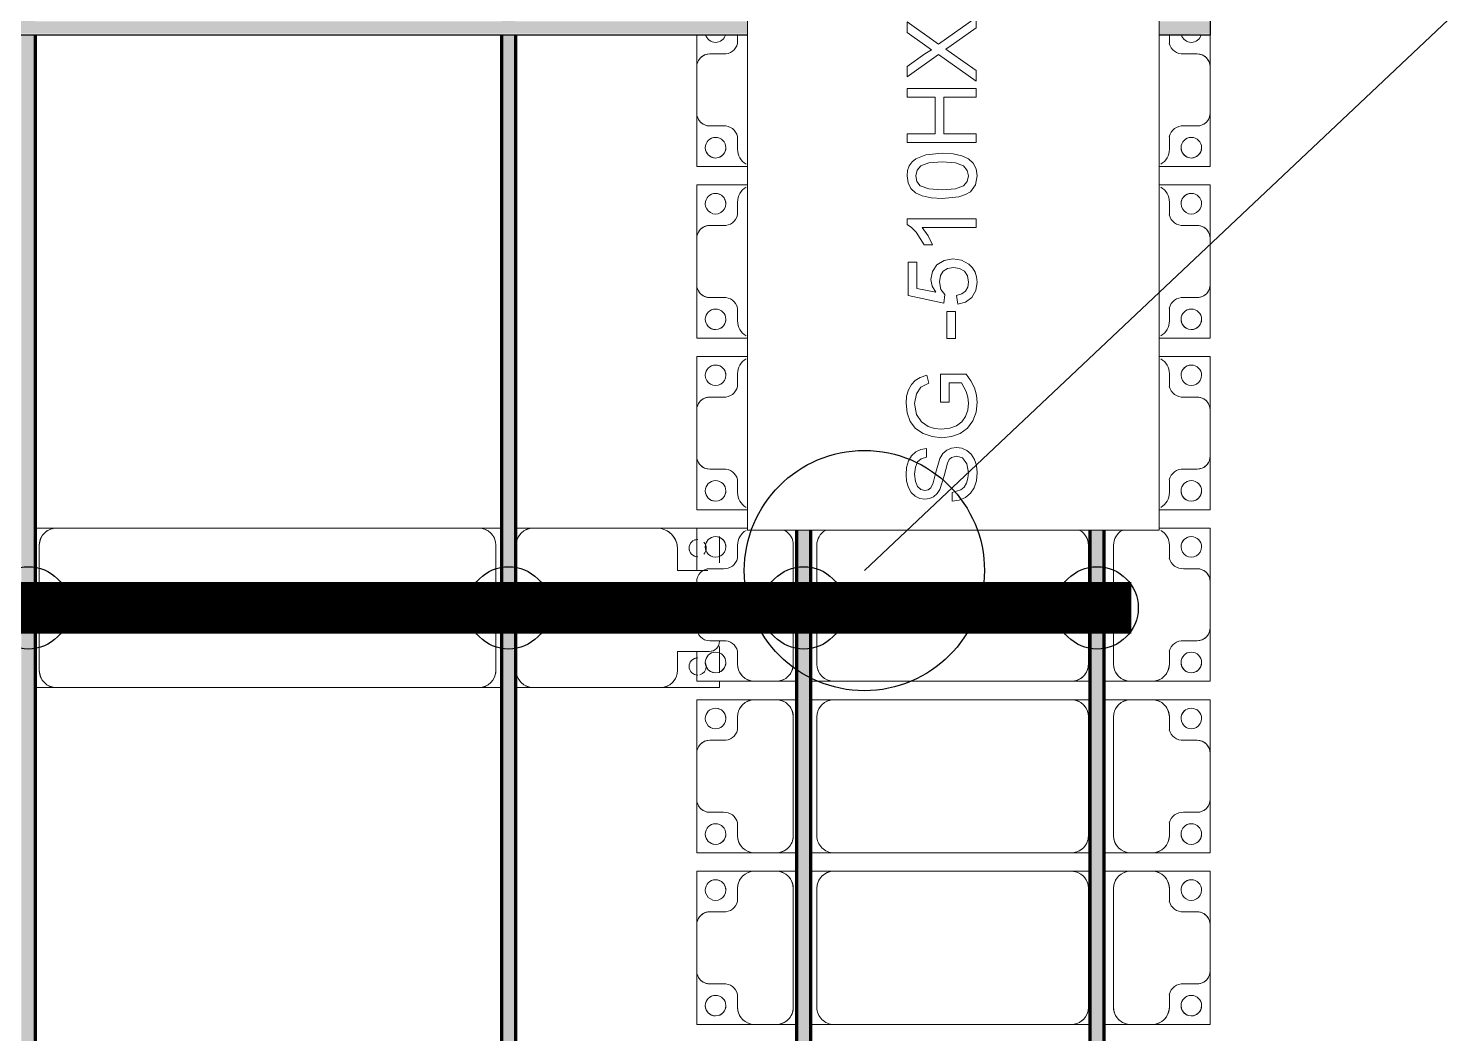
# Model space of a CAD drawing. Header units: millimetres. Extents: x -268744 to 115753, y -96240 to -10461.
# Drawn here: x 31470 to 35598, y -49556 to -46627 of the extents above; entities that cross this region are included whole.
import ezdxf

# ---------------------------------------------------------------- set-up
doc = ezdxf.new("R2010")
doc.units = ezdxf.units.MM
doc.layers.add('A-GENM', color=13, linetype='Continuous', lineweight=9)
doc.layers.add('S-BEAM', color=12, linetype='Continuous', lineweight=9)
for name, color, linetype in [('GC-BICH NEO', 6, 'Continuous'), ('GC-DAY NEO', 5, 'Continuous'), ('GC-HOP 40x60 GIA CUONG', 1, 'Continuous')]:
    doc.layers.add(name, color=color, linetype=linetype)

# ---------------------------------------------------------------- blocks, each defined once
blk = doc.blocks.new('Dầm C52 - Hộp 40x60-V26-KHUNG KẾT CẤU BÈ PIN 1')
at = {"layer": 'S-BEAM', "lineweight": 25}
h = blk.add_hatch(color=4, dxfattribs=at)
h.paths.add_polyline_path([(-145811, -20), (-73437.3, -15.7), (-73437.3, 20), (-145811, 20), (-145811, -15.7)])
h.paths.add_polyline_path([(-72237.3, -20), (-593.6, -15.7), (-593.6, 20), (-72237.3, 20), (-72237.3, -15.7)])
h.paths.add_polyline_path([(606.4, -20), (72250.2, -15.7), (72250.2, 20), (606.4, 20), (606.4, -15.7)])
h.paths.add_polyline_path([(73450.2, -20), (144462.7, -15.7), (144462.7, 20), (73450.2, 20), (73450.2, -15.7)])
h.paths.add_polyline_path([(145662.7, -20), (145811, -15.7), (145811, 20), (145662.7, 20), (145662.7, -15.7)])
at = {"layer": 'S-BEAM', "color": 4, "lineweight": 25}
for p, q in [((145811, 20), (145811, -20)), ((144462.7, -20), (73450.2, -20)), ((145811, -20), (145662.7, -20))]:
    blk.add_line(p, q, dxfattribs=at)
blk = doc.blocks.new('Dai phaodi lai - DẢI PHAO ĐI LẠI-V77-KHUNG KẾT CẤU BÈ PIN 1')
at = {"layer": 'A-GENM', "color": 7}
for p, q in [((26340.1, 748.4), (26433.1, 748.4)), ((26433.1, 748.4), (26340.1, 748.4)), ((26566.9, 748.4), (26433.1, 748.4)), ((26566.9, 748.4), (26723.2, 748.4)), ((26723.2, 748.4), (26566.9, 748.4)), ((26723.2, 748.4), (26723.2, 600)), ((26723.2, 600), (26723.2, 748.4)), ((26776.8, 748.4), (26933.1, 748.4)), ((26776.8, 600), (26776.8, 748.4)), ((26776.8, 748.4), (26776.8, 600)), ((26933.1, 748.4), (26776.8, 748.4)), ((27066.9, 748.4), (26933.1, 748.4)), ((27066.9, 748.4), (27223.2, 748.4)), ((27223.2, 748.4), (27066.9, 748.4)), ((27223.2, 748.4), (27223.2, 600)), ((27223.2, 600), (27223.2, 748.4)), ((27276.8, 748.4), (27433.1, 748.4)), ((27276.8, 600), (27276.8, 748.4)), ((27276.8, 748.4), (27276.8, 600)), ((27433.1, 748.4), (27276.8, 748.4)), ((27566.9, 748.4), (27433.1, 748.4)), ((27566.9, 748.4), (27723.2, 748.4)), ((27720.9, 748.4), (27566.9, 748.4)), ((27723.2, 748.4), (27723.2, 600)), ((27723.2, 600), (27723.2, 748.4)), ((27776.8, 748.4), (27933.1, 748.4)), ((27776.8, 600), (27776.8, 748.4)), ((27776.8, 748.4), (27776.8, 600)), ((27933.1, 748.4), (27776.8, 748.4)), ((28066.9, 748.4), (27933.1, 748.4)), ((28066.9, 748.4), (28223.2, 748.4)), ((28223.2, 748.4), (28066.9, 748.4)), ((28223.2, 748.4), (28223.2, 579.3)), ((28223.2, 579.3), (28223.2, 748.4)), ((28276.8, 748.4), (28433.1, 748.4)), ((28276.8, 579.3), (28276.8, 748.4)), ((28276.8, 748.4), (28276.8, 579.3)), ((28433.1, 748.4), (28276.8, 748.4)), ((28566.9, 748.4), (28433.1, 748.4)), ((28566.9, 748.4), (28723.2, 748.4)), ((28723.2, 748.4), (28566.9, 748.4)), ((28723.2, 748.4), (28723.2, 579.3)), ((28723.2, 579.3), (28723.2, 748.4)), ((28776.8, 748.4), (28933.1, 748.4)), ((28776.8, 579.3), (28776.8, 748.4)), ((28776.8, 748.4), (28776.8, 579.3)), ((28933.1, 748.4), (28776.8, 748.4)), ((29066.9, 748.4), (28933.1, 748.4)), ((29066.9, 748.4), (29223.2, 748.4)), ((29223.2, 748.4), (29066.9, 748.4)), ((29223.2, 748.4), (29223.2, 579.3)), ((29223.2, 579.3), (29223.2, 748.4)), ((26395.1, 710.4), (26395.1, 670.7)), ((26604.9, 670.7), (26604.9, 710.4)), ((26895.1, 710.4), (26895.1, 670.7)), ((27104.9, 670.7), (27104.9, 710.4)), ((27395.1, 710.4), (27395.1, 670.7)), ((27604.9, 670.7), (27604.9, 710.4)), ((27895.1, 710.4), (27895.1, 670.7)), ((28104.9, 670.7), (28104.9, 710.4)), ((28395.1, 710.4), (28395.1, 670.7)), ((28604.9, 670.7), (28604.9, 710.4)), ((28895.1, 710.4), (28895.1, 670.7)), ((29104.9, 670.7), (29104.9, 710.4)), ((26364.3, 629.3), (26340.1, 629.3)), ((26673.2, 629.3), (26635.7, 629.3)), ((26864.3, 629.3), (26826.8, 629.3)), ((27173.2, 629.3), (27135.7, 629.3)), ((27364.3, 629.3), (27326.8, 629.3)), ((27673.2, 629.3), (27635.7, 629.3)), ((27864.3, 629.3), (27826.8, 629.3)), ((28173.2, 629.3), (28135.7, 629.3)), ((28364.3, 629.3), (28326.8, 629.3)), ((28673.2, 629.3), (28635.7, 629.3)), ((28864.3, 629.3), (28826.8, 629.3)), ((29173.2, 629.3), (29135.7, 629.3)), ((28223.2, 516.7), (28223.2, 579.3)), ((28276.8, 579.3), (28276.8, 516.7)), ((28723.2, 516.7), (28723.2, 579.3)), ((28776.8, 579.3), (28776.8, 516.7)), ((29223.2, 516.7), (29223.2, 579.3)), ((28223.2, 516.7), (28223.2, 438.7)), ((28223.2, 516.7), (28223.2, 438.7)), ((28276.8, 438.7), (28276.8, 516.7)), ((28276.8, 438.7), (28276.8, 516.7)), ((28723.2, 516.7), (28723.2, 438.7)), ((28723.2, 516.7), (28723.2, 438.7)), ((28776.8, 438.7), (28776.8, 516.7)), ((28776.8, 438.7), (28776.8, 516.7)), ((29223.2, 516.7), (29223.2, 438.7)), ((29223.2, 516.7), (29223.2, 438.7)), ((27826.8, 466.7), (28173.2, 466.7)), ((28326.8, 466.7), (28673.2, 466.7)), ((28826.8, 466.7), (29173.2, 466.7)), ((28173.2, 393.3), (27826.8, 393.3)), ((28223.2, 398.7), (28223.2, 343.3)), ((28223.2, 398.7), (28223.2, 343.3)), ((28276.8, 343.3), (28276.8, 398.7)), ((28276.8, 343.3), (28276.8, 398.7)), ((28673.2, 393.3), (28326.8, 393.3)), ((28723.2, 398.7), (28723.2, 343.3)), ((28723.2, 398.7), (28723.2, 343.3)), ((28776.8, 343.3), (28776.8, 398.7)), ((28776.8, 343.3), (28776.8, 398.7)), ((29173.2, 393.3), (28826.8, 393.3)), ((29223.2, 398.7), (29223.2, 343.3)), ((29223.2, 398.7), (29223.2, 343.3)), ((28223.2, -348.3), (28223.2, 343.3)), ((28276.8, 343.3), (28276.8, -348.3)), ((28723.2, -348.3), (28723.2, 343.3)), ((28776.8, 343.3), (28776.8, -348.3)), ((29223.2, -348.3), (29223.2, 343.3)), ((28223.2, -348.3), (28223.2, -416.3)), ((28223.2, -348.3), (28223.2, -416.3)), ((28276.8, -416.3), (28276.8, -348.3)), ((28276.8, -416.3), (28276.8, -348.3)), ((28723.2, -348.3), (28723.2, -416.3)), ((28723.2, -348.3), (28723.2, -416.3)), ((28776.8, -416.3), (28776.8, -348.3)), ((28776.8, -416.3), (28776.8, -348.3)), ((29223.2, -348.3), (29223.2, -416.3)), ((29223.2, -348.3), (29223.2, -416.3)), ((27826.8, -398.3), (28173.2, -398.3)), ((28326.8, -398.3), (28673.2, -398.3)), ((28826.8, -398.3), (29173.2, -398.3)), ((28173.2, -466.7), (27826.8, -466.7)), ((28223.2, -456.3), (28223.2, -516.7)), ((28223.2, -456.3), (28223.2, -516.7)), ((28276.8, -516.7), (28276.8, -456.3)), ((28276.8, -516.7), (28276.8, -456.3)), ((28673.2, -466.7), (28326.8, -466.7)), ((28723.2, -456.3), (28723.2, -516.7)), ((28723.2, -456.3), (28723.2, -516.7)), ((28776.8, -516.7), (28776.8, -456.3)), ((28776.8, -516.7), (28776.8, -456.3)), ((29173.2, -466.7), (28826.8, -466.7)), ((29223.2, -456.3), (29223.2, -516.7)), ((29223.2, -456.3), (29223.2, -516.7)), ((28223.2, -579.3), (28223.2, -516.7)), ((28276.8, -516.7), (28276.8, -579.3)), ((28723.2, -579.3), (28723.2, -516.7)), ((28776.8, -516.7), (28776.8, -579.3)), ((29223.2, -579.3), (29223.2, -516.7)), ((26723.2, -600), (26723.2, -748.4)), ((26723.2, -748.4), (26723.2, -600)), ((26776.8, -748.4), (26776.8, -600)), ((26776.8, -600), (26776.8, -748.4)), ((27223.2, -600), (27223.2, -748.4)), ((27223.2, -748.4), (27223.2, -600)), ((27276.8, -748.4), (27276.8, -600)), ((27276.8, -600), (27276.8, -748.4)), ((27723.2, -600), (27723.2, -748.4)), ((27723.2, -748.4), (27723.2, -600)), ((27776.8, -748.4), (27776.8, -600)), ((27776.8, -600), (27776.8, -748.4)), ((28223.2, -579.3), (28223.2, -748.4)), ((28223.2, -748.4), (28223.2, -579.3)), ((28276.8, -748.4), (28276.8, -579.3)), ((28276.8, -579.3), (28276.8, -748.4)), ((28723.2, -579.3), (28723.2, -748.4)), ((28723.2, -748.4), (28723.2, -579.3)), ((28776.8, -748.4), (28776.8, -579.3)), ((28776.8, -579.3), (28776.8, -748.4)), ((29223.2, -579.3), (29223.2, -748.4)), ((29223.2, -748.4), (29223.2, -579.3)), ((26340.1, -629.3), (26364.3, -629.3)), ((26635.7, -629.3), (26673.2, -629.3)), ((26826.8, -629.3), (26864.3, -629.3)), ((27135.7, -629.3), (27173.2, -629.3)), ((27326.8, -629.3), (27364.3, -629.3)), ((27635.7, -629.3), (27673.2, -629.3)), ((27826.8, -629.3), (27864.3, -629.3)), ((28135.7, -629.3), (28173.2, -629.3)), ((28326.8, -629.3), (28364.3, -629.3)), ((28635.7, -629.3), (28673.2, -629.3)), ((28826.8, -629.3), (28864.3, -629.3)), ((29135.7, -629.3), (29173.2, -629.3)), ((26395.1, -670.7), (26395.1, -710.4)), ((26604.9, -710.4), (26604.9, -670.7)), ((26895.1, -670.7), (26895.1, -710.4)), ((27104.9, -710.4), (27104.9, -670.7)), ((27395.1, -670.7), (27395.1, -710.4)), ((27604.9, -710.4), (27604.9, -670.7)), ((27895.1, -670.7), (27895.1, -710.4)), ((28104.9, -710.4), (28104.9, -670.7)), ((28395.1, -670.7), (28395.1, -710.4)), ((28604.9, -710.4), (28604.9, -670.7)), ((28895.1, -670.7), (28895.1, -710.4)), ((29104.9, -710.4), (29104.9, -670.7)), ((26433.1, -748.4), (26340.1, -748.4)), ((26340.1, -748.4), (26433.1, -748.4)), ((26433.1, -748.4), (26566.9, -748.4)), ((26723.2, -748.4), (26566.9, -748.4)), ((26566.9, -748.4), (26723.2, -748.4)), ((26933.1, -748.4), (26776.8, -748.4)), ((26776.8, -748.4), (26933.1, -748.4)), ((26933.1, -748.4), (27066.9, -748.4)), ((27223.2, -748.4), (27066.9, -748.4)), ((27066.9, -748.4), (27223.2, -748.4)), ((27433.1, -748.4), (27276.8, -748.4)), ((27276.8, -748.4), (27433.1, -748.4)), ((27433.1, -748.4), (27566.9, -748.4)), ((27723.2, -748.4), (27566.9, -748.4)), ((27566.9, -748.4), (27720.9, -748.4)), ((27900.1, -748.4), (27776.8, -748.4)), ((27776.8, -748.4), (27900.1, -748.4)), ((27933.1, -748.4), (28066.9, -748.4)), ((28223.2, -748.4), (28136.6, -748.4)), ((28136.6, -748.4), (28223.2, -748.4)), ((28433.1, -748.4), (28276.8, -748.4)), ((28276.8, -748.4), (28433.1, -748.4)), ((28433.1, -748.4), (28566.9, -748.4)), ((28723.2, -748.4), (28566.9, -748.4)), ((28566.9, -748.4), (28723.2, -748.4)), ((28933.1, -748.4), (28776.8, -748.4)), ((28776.8, -748.4), (28933.1, -748.4)), ((28933.1, -748.4), (29066.9, -748.4)), ((29223.2, -748.4), (29066.9, -748.4)), ((29066.9, -748.4), (29223.2, -748.4))]:
    blk.add_line(p, q, dxfattribs=at)
for centre, radius, start, end in [((26433.1, 710.4), 38, 90, 180), ((26433.1, 710.4), 38, 90, 180), ((26433.1, 710.4), 38, 120, 180), ((26433.1, 710.4), 38, 120, 180), ((26433.1, 710.4), 38, 90, 105), ((26433.1, 710.4), 38, 90, 105), ((26566.9, 710.4), 38, 360, 90), ((26566.9, 710.4), 38, 75, 90), ((26566.9, 710.4), 38, 360, 90), ((26566.9, 710.4), 38, 75, 90), ((26566.9, 710.4), 38, 360, 60), ((26566.9, 710.4), 38, 360, 60), ((26933.1, 710.4), 38, 90, 180), ((26933.1, 710.4), 38, 90, 180), ((26933.1, 710.4), 38, 120, 180), ((26933.1, 710.4), 38, 120, 180), ((26933.1, 710.4), 38, 90, 105), ((26933.1, 710.4), 38, 90, 105), ((27066.9, 710.4), 38, 360, 90), ((27066.9, 710.4), 38, 75, 90), ((27066.9, 710.4), 38, 360, 90), ((27066.9, 710.4), 38, 75, 90), ((27066.9, 710.4), 38, 360, 60), ((27066.9, 710.4), 38, 360, 60), ((27433.1, 710.4), 38, 90, 180), ((27433.1, 710.4), 38, 90, 180), ((27433.1, 710.4), 38, 120, 180), ((27433.1, 710.4), 38, 120, 180), ((27433.1, 710.4), 38, 90, 105), ((27433.1, 710.4), 38, 90, 105), ((27566.9, 710.4), 38, 360, 90), ((27566.9, 710.4), 38, 75, 90), ((27566.9, 710.4), 38, 360, 90), ((27566.9, 710.4), 38, 75, 90), ((27566.9, 710.4), 38, 360, 60), ((27566.9, 710.4), 38, 360, 60), ((27933.1, 710.4), 38, 90, 180), ((27933.1, 710.4), 38, 90, 180), ((27933.1, 710.4), 38, 120, 180), ((27933.1, 710.4), 38, 120, 180), ((27933.1, 710.4), 38, 90, 105), ((27933.1, 710.4), 38, 90, 105), ((28066.9, 710.4), 38, 360, 90), ((28066.9, 710.4), 38, 75, 90), ((28066.9, 710.4), 38, 360, 90), ((28066.9, 710.4), 38, 75, 90), ((28066.9, 710.4), 38, 360, 60), ((28066.9, 710.4), 38, 360, 60), ((28433.1, 710.4), 38, 90, 180), ((28433.1, 710.4), 38, 90, 180), ((28433.1, 710.4), 38, 120, 180), ((28433.1, 710.4), 38, 120, 180), ((28433.1, 710.4), 38, 90, 105), ((28433.1, 710.4), 38, 90, 105), ((28566.9, 710.4), 38, 0, 90), ((28566.9, 710.4), 38, 75, 90), ((28566.9, 710.4), 38, 0, 90), ((28566.9, 710.4), 38, 75, 90), ((28566.9, 710.4), 38, 0, 60), ((28566.9, 710.4), 38, 0, 60), ((28933.1, 710.4), 38, 90, 180), ((28933.1, 710.4), 38, 90, 180), ((28933.1, 710.4), 38, 120, 180), ((28933.1, 710.4), 38, 120, 180), ((28933.1, 710.4), 38, 90, 105), ((28933.1, 710.4), 38, 90, 105), ((29066.9, 710.4), 38, 0, 90), ((29066.9, 710.4), 38, 75, 90), ((29066.9, 710.4), 38, 0, 90), ((29066.9, 710.4), 38, 75, 90), ((29066.9, 710.4), 38, 0, 60), ((29066.9, 710.4), 38, 0, 60), ((26331.6, 693.3), 30, 285, 75), ((26331.6, 693.3), 30, 285, 75), ((26668.4, 693.3), 30, 90, 270), ((26668.4, 693.3), 30, 90, 270), ((26668.4, 693.3), 30, 270, 90), ((26668.4, 693.3), 30, 0, 90), ((26831.6, 693.3), 30, 90, 270), ((26831.6, 693.3), 30, 90, 180), ((26831.6, 693.3), 30, 270, 90), ((26831.6, 693.3), 30, 270, 90), ((27168.4, 693.3), 30, 90, 270), ((27168.4, 693.3), 30, 90, 270), ((27168.4, 693.3), 30, 270, 90), ((27168.4, 693.3), 30, 0, 90), ((27331.6, 693.3), 30, 90, 270), ((27331.6, 693.3), 30, 90, 180), ((27331.6, 693.3), 30, 270, 90), ((27331.6, 693.3), 30, 270, 90), ((27668.4, 693.3), 30, 90, 270), ((27668.4, 693.3), 30, 90, 270), ((27668.4, 693.3), 30, 270, 90), ((27668.4, 693.3), 30, 0, 90), ((27831.6, 693.3), 30, 90, 270), ((27831.6, 693.3), 30, 90, 180), ((27831.6, 693.3), 30, 270, 90), ((27831.6, 693.3), 30, 270, 90), ((28168.4, 693.3), 30, 90, 270), ((28168.4, 693.3), 30, 90, 270), ((28168.4, 693.3), 30, 270, 90), ((28168.4, 693.3), 30, 0, 90), ((28331.6, 693.3), 30, 90, 270), ((28331.6, 693.3), 30, 90, 180), ((28331.6, 693.3), 30, 270, 90), ((28331.6, 693.3), 30, 270, 90), ((28668.4, 693.3), 30, 90, 270), ((28668.4, 693.3), 30, 90, 270), ((28668.4, 693.3), 30, 270, 90), ((28668.4, 693.3), 30, 0, 90), ((28831.6, 693.3), 30, 90, 270), ((28831.6, 693.3), 30, 90, 180), ((28831.6, 693.3), 30, 270, 90), ((28831.6, 693.3), 30, 270, 90), ((29168.4, 693.3), 30, 90, 270), ((29168.4, 693.3), 30, 90, 270), ((29168.4, 693.3), 30, 270, 90), ((29168.4, 693.3), 30, 0, 90), ((26355.2, 668.2), 40, 283.1885, 3.5081), ((26644.8, 668.2), 40, 176.4919, 256.8115), ((26668.4, 693.3), 30, 270, 345), ((26831.6, 693.3), 30, 195, 270), ((26855.2, 668.2), 40, 283.1885, 3.5081), ((27144.8, 668.2), 40, 176.4919, 256.8115), ((27168.4, 693.3), 30, 270, 345), ((27331.6, 693.3), 30, 195, 270), ((27355.2, 668.2), 40, 283.1885, 3.5081), ((27644.8, 668.2), 40, 176.4919, 256.8115), ((27668.4, 693.3), 30, 270, 345), ((27831.6, 693.3), 30, 195, 270), ((27855.2, 668.2), 40, 283.1885, 3.5081), ((28144.8, 668.2), 40, 176.4919, 256.8115), ((28168.4, 693.3), 30, 270, 345), ((28331.6, 693.3), 30, 195, 270), ((28355.2, 668.2), 40, 283.1885, 3.5081), ((28644.8, 668.2), 40, 176.4919, 256.8115), ((28668.4, 693.3), 30, 270, 345), ((28831.6, 693.3), 30, 195, 270), ((28855.2, 668.2), 40, 283.1885, 3.5081), ((29144.8, 668.2), 40, 176.4919, 256.8115), ((29168.4, 693.3), 30, 270, 345), ((26673.2, 579.3), 50, 30, 90), ((26673.2, 579.3), 50, 30, 90), ((26826.8, 579.3), 50, 90, 150), ((26826.8, 579.3), 50, 90, 150), ((27173.2, 579.3), 50, 30, 90), ((27173.2, 579.3), 50, 30, 90), ((27326.8, 579.3), 50, 90, 150), ((27326.8, 579.3), 50, 90, 150), ((27673.2, 579.3), 50, 30, 90), ((27673.2, 579.3), 50, 30, 90), ((27826.8, 579.3), 50, 90, 150), ((27826.8, 579.3), 50, 90, 150), ((28173.2, 579.3), 50, 0, 90), ((28173.2, 579.3), 50, 15, 90), ((28326.8, 579.3), 50, 90, 180), ((28326.8, 579.3), 50, 90, 165), ((28673.2, 579.3), 50, 0, 90), ((28673.2, 579.3), 50, 15, 90), ((28826.8, 579.3), 50, 90, 180), ((28826.8, 579.3), 50, 90, 165), ((29173.2, 579.3), 50, 0, 90), ((29173.2, 579.3), 50, 15, 90), ((28173.2, 516.7), 50, 270, 360), ((28173.2, 516.7), 50, 270, 345), ((28326.8, 516.7), 50, 180, 270), ((28326.8, 516.7), 50, 195, 270), ((28673.2, 516.7), 50, 270, 360), ((28673.2, 516.7), 50, 270, 345), ((28826.8, 516.7), 50, 180, 270), ((28826.8, 516.7), 50, 195, 270), ((29173.2, 516.7), 50, 270, 0), ((29173.2, 516.7), 50, 270, 345), ((27826.8, 516.7), 50, 210, 270), ((27826.8, 516.7), 50, 210, 270), ((27826.8, 343.3), 50, 90, 150), ((27826.8, 343.3), 50, 105, 135), ((28173.2, 343.3), 50, 360, 90), ((28173.2, 343.3), 50, 360, 75), ((28326.8, 343.3), 50, 90, 180), ((28326.8, 343.3), 50, 105, 135), ((28673.2, 343.3), 50, 360, 90), ((28673.2, 343.3), 50, 360, 75), ((28826.8, 343.3), 50, 90, 180), ((28826.8, 343.3), 50, 105, 135), ((29173.2, 343.3), 50, 0, 90), ((29173.2, 343.3), 50, 0, 75), ((28326.8, 343.3), 50, 150, 180), ((28826.8, 343.3), 50, 150, 180), ((28173.2, -348.3), 50, 270, 360), ((28173.2, -348.3), 50, 285, 360), ((28326.8, -348.3), 50, 180, 270), ((28326.8, -348.3), 50, 195, 270), ((28673.2, -348.3), 50, 270, 0), ((28673.2, -348.3), 50, 270, 0), ((28826.8, -348.3), 50, 180, 270), ((28826.8, -348.3), 50, 195, 270), ((29173.2, -348.3), 50, 270, 0), ((29173.2, -348.3), 50, 270, 0), ((27826.8, -348.3), 50, 210, 270), ((27826.8, -348.3), 50, 210, 270), ((27826.8, -516.7), 50, 90, 150), ((27826.8, -516.7), 50, 90, 150), ((28173.2, -516.7), 50, 0, 90), ((28173.2, -516.7), 50, 15, 90), ((28326.8, -516.7), 50, 90, 180), ((28326.8, -516.7), 50, 90, 165), ((28673.2, -516.7), 50, 360, 90), ((28673.2, -516.7), 50, 15, 90), ((28826.8, -516.7), 50, 90, 180), ((28826.8, -516.7), 50, 90, 165), ((29173.2, -516.7), 50, 360, 90), ((29173.2, -516.7), 50, 15, 90), ((26673.2, -579.3), 50, 270, 330), ((26673.2, -579.3), 50, 270, 330), ((26826.8, -579.3), 50, 210, 270), ((26826.8, -579.3), 50, 210, 270), ((27173.2, -579.3), 50, 270, 330), ((27173.2, -579.3), 50, 270, 330), ((27326.8, -579.3), 50, 210, 270), ((27326.8, -579.3), 50, 210, 270), ((27673.2, -579.3), 50, 270, 330), ((27673.2, -579.3), 50, 270, 330), ((27826.8, -579.3), 50, 210, 270), ((27826.8, -579.3), 50, 210, 270), ((28173.2, -579.3), 50, 270, 360), ((28173.2, -579.3), 50, 270, 345), ((28326.8, -579.3), 50, 180, 270), ((28326.8, -579.3), 50, 195, 270), ((28673.2, -579.3), 50, 270, 360), ((28673.2, -579.3), 50, 270, 345), ((28826.8, -579.3), 50, 180, 270), ((28826.8, -579.3), 50, 195, 270), ((29173.2, -579.3), 50, 270, 360), ((29173.2, -579.3), 50, 270, 345), ((26355.2, -668.2), 40, 356.4919, 76.8115), ((26644.8, -668.2), 40, 103.1885, 183.5081), ((26855.2, -668.2), 40, 356.4919, 76.8115), ((27144.8, -668.2), 40, 103.1885, 183.5081), ((27355.2, -668.2), 40, 356.4919, 76.8115), ((27644.8, -668.2), 40, 103.1885, 183.5081), ((27855.2, -668.2), 40, 356.4919, 76.8115), ((28144.8, -668.2), 40, 103.1885, 183.5081), ((28355.2, -668.2), 40, 356.4919, 76.8115), ((28644.8, -668.2), 40, 103.1885, 183.5081), ((28855.2, -668.2), 40, 356.4919, 76.8115), ((29144.8, -668.2), 40, 103.1885, 183.5081), ((26331.6, -693.3), 30, 285, 75), ((26331.6, -693.3), 30, 285, 75), ((26668.4, -693.3), 30, 90, 270), ((26668.4, -693.3), 30, 90, 270), ((26668.4, -693.3), 30, 270, 90), ((26668.4, -693.3), 30, 15, 90), ((26668.4, -693.3), 30, 270, 360), ((26831.6, -693.3), 30, 90, 270), ((26831.6, -693.3), 30, 180, 270), ((26831.6, -693.3), 30, 90, 165), ((26831.6, -693.3), 30, 270, 90), ((26831.6, -693.3), 30, 270, 90), ((27168.4, -693.3), 30, 90, 270), ((27168.4, -693.3), 30, 90, 270), ((27168.4, -693.3), 30, 270, 90), ((27168.4, -693.3), 30, 15, 90), ((27168.4, -693.3), 30, 270, 360), ((27331.6, -693.3), 30, 90, 270), ((27331.6, -693.3), 30, 180, 270), ((27331.6, -693.3), 30, 90, 165), ((27331.6, -693.3), 30, 270, 90), ((27331.6, -693.3), 30, 270, 90), ((27668.4, -693.3), 30, 90, 270), ((27668.4, -693.3), 30, 90, 270), ((27668.4, -693.3), 30, 270, 90), ((27668.4, -693.3), 30, 15, 90), ((27668.4, -693.3), 30, 270, 360), ((27831.6, -693.3), 30, 90, 270), ((27831.6, -693.3), 30, 180, 270), ((27831.6, -693.3), 30, 90, 165), ((27831.6, -693.3), 30, 270, 90), ((27831.6, -693.3), 30, 270, 90), ((28168.4, -693.3), 30, 90, 270), ((28168.4, -693.3), 30, 90, 270), ((28168.4, -693.3), 30, 270, 90), ((28168.4, -693.3), 30, 15, 90), ((28168.4, -693.3), 30, 270, 360), ((28331.6, -693.3), 30, 90, 270), ((28331.6, -693.3), 30, 180, 270), ((28331.6, -693.3), 30, 90, 165), ((28331.6, -693.3), 30, 270, 90), ((28331.6, -693.3), 30, 270, 90), ((28668.4, -693.3), 30, 90, 270), ((28668.4, -693.3), 30, 90, 270), ((28668.4, -693.3), 30, 270, 90), ((28668.4, -693.3), 30, 15, 90), ((28668.4, -693.3), 30, 270, 360), ((28831.6, -693.3), 30, 90, 270), ((28831.6, -693.3), 30, 180, 270), ((28831.6, -693.3), 30, 90, 165), ((28831.6, -693.3), 30, 270, 90), ((28831.6, -693.3), 30, 270, 90), ((29168.4, -693.3), 30, 90, 270), ((29168.4, -693.3), 30, 90, 270), ((29168.4, -693.3), 30, 270, 90), ((29168.4, -693.3), 30, 15, 90), ((29168.4, -693.3), 30, 270, 360), ((26433.1, -710.4), 38, 180, 270), ((26433.1, -710.4), 38, 180, 240), ((26433.1, -710.4), 38, 180, 270), ((26433.1, -710.4), 38, 180, 240), ((26566.9, -710.4), 38, 270, 0), ((26566.9, -710.4), 38, 270, 0), ((26566.9, -710.4), 38, 300, 0), ((26566.9, -710.4), 38, 300, 0), ((26933.1, -710.4), 38, 180, 270), ((26933.1, -710.4), 38, 180, 240), ((26933.1, -710.4), 38, 180, 270), ((26933.1, -710.4), 38, 180, 240), ((27066.9, -710.4), 38, 270, 360), ((27066.9, -710.4), 38, 270, 360), ((27066.9, -710.4), 38, 300, 360), ((27066.9, -710.4), 38, 300, 360), ((27433.1, -710.4), 38, 180, 270), ((27433.1, -710.4), 38, 180, 240), ((27433.1, -710.4), 38, 180, 270), ((27433.1, -710.4), 38, 180, 240), ((27566.9, -710.4), 38, 270, 360), ((27566.9, -710.4), 38, 270, 360), ((27566.9, -710.4), 38, 300, 360), ((27566.9, -710.4), 38, 300, 360), ((27933.1, -710.4), 38, 180, 270), ((27933.1, -710.4), 38, 180, 210), ((27933.1, -710.4), 38, 180, 210), ((28066.9, -710.4), 38, 270, 360), ((28433.1, -710.4), 38, 180, 270), ((28433.1, -710.4), 38, 180, 240), ((28433.1, -710.4), 38, 180, 270), ((28433.1, -710.4), 38, 180, 240), ((28566.9, -710.4), 38, 270, 0), ((28566.9, -710.4), 38, 270, 0), ((28566.9, -710.4), 38, 300, 0), ((28566.9, -710.4), 38, 300, 0), ((28933.1, -710.4), 38, 180, 270), ((28933.1, -710.4), 38, 180, 240), ((28933.1, -710.4), 38, 180, 270), ((28933.1, -710.4), 38, 180, 240), ((29066.9, -710.4), 38, 270, 0), ((29066.9, -710.4), 38, 270, 0), ((29066.9, -710.4), 38, 300, 0), ((29066.9, -710.4), 38, 300, 0), ((26433.1, -710.4), 38, 255, 270), ((26433.1, -710.4), 38, 255, 270), ((26566.9, -710.4), 38, 270, 285), ((26566.9, -710.4), 38, 270, 285), ((26933.1, -710.4), 38, 255, 270), ((26933.1, -710.4), 38, 255, 270), ((27066.9, -710.4), 38, 270, 285), ((27066.9, -710.4), 38, 270, 285), ((27433.1, -710.4), 38, 255, 270), ((27433.1, -710.4), 38, 255, 270), ((27566.9, -710.4), 38, 270, 285), ((27566.9, -710.4), 38, 270, 285), ((28433.1, -710.4), 38, 255, 270), ((28433.1, -710.4), 38, 255, 270), ((28566.9, -710.4), 38, 270, 285), ((28566.9, -710.4), 38, 270, 285), ((28933.1, -710.4), 38, 255, 270), ((28933.1, -710.4), 38, 255, 270), ((29066.9, -710.4), 38, 270, 285), ((29066.9, -710.4), 38, 270, 285)]:
    blk.add_arc(centre, radius, start, end, dxfattribs=at)
blk = doc.blocks.new('Dầm C52 - Dầm C52-V78-KHUNG KẾT CẤU BÈ PIN 1')
at = {"layer": 'S-BEAM', "lineweight": 140}
h = blk.add_hatch(color=1, dxfattribs=at)
h.paths.add_polyline_path([(-25480.9, 20), (-25480.9, -20), (-25440.9, -19.8), (-25445.2, 20)])
h.paths.add_polyline_path([(-25400.9, 20), (-25400.9, -20), (-19440.9, -19.8), (-19443, 20), (-24983.5, 20)])
h.paths.add_polyline_path([(-19400.9, -19.8), (-19400.9, -20), (-13440.9, -19.8), (-13440.9, 20), (-19400.9, 20)])
h.paths.add_polyline_path([(-13400.9, -19.8), (-13400.9, -20), (-7440.9, -19.8), (-7440.9, 20), (-13400.9, 20)])
h.paths.add_polyline_path([(-7400.9, -20), (-2883.4, -19.8), (-2883.4, 20), (-7400.9, 20), (-7400.9, -19.8)])
h.paths.add_polyline_path([(-1283.4, -20), (4559.1, -19.8), (4559.1, 20), (-1283.4, 20), (-1283.4, -19.8)])
h.paths.add_polyline_path([(4599.1, 20), (4599.1, -20), (10559.1, -19.8), (10559.1, 20), (5027.2, 20)])
h.paths.add_polyline_path([(10599.1, 20), (10599.1, -20), (16559.1, -19.8), (16559.1, 20), (11029.4, 20)])
h.paths.add_polyline_path([(16599.1, 20), (16599.1, -20), (22559.1, -19.8), (22559.1, 20), (17031.5, 20)])
h.paths.add_polyline_path([(22599.1, 20), (22599.1, -20), (25259.1, -19.8), (25259.1, 20), (23033.7, 20)])
h.paths.add_polyline_path([(25299.1, -20), (25480.9, -19.8), (25480.9, 20), (25299.1, 20), (25299.1, -19.8)])
at = {"layer": 'S-BEAM', "color": 1, "lineweight": 140}
for p, q in [((-7400.9, 20), (-2883.4, 20)), ((-2883.4, -20), (-7400.9, -20))]:
    blk.add_line(p, q, dxfattribs=at)
blk = doc.blocks.new('Dầm C52 - Dầm C52-V79-KHUNG KẾT CẤU BÈ PIN 1')
at = {"layer": 'S-BEAM', "lineweight": 140}
h = blk.add_hatch(color=1, dxfattribs=at)
h.paths.add_polyline_path([(-25480.9, 20), (-25480.9, -20), (-25440.9, -20), (-25440.9, 20)])
h.paths.add_polyline_path([(-25400.9, 20), (-25400.9, -20), (-19440.9, -20), (-19443, 20), (-24983.5, 20)])
h.paths.add_polyline_path([(-19400.9, 20), (-19400.9, -20), (-13440.9, -20), (-13440.9, 20), (-18981.3, 20)])
h.paths.add_polyline_path([(-13400.9, -20), (-7440.9, -20), (-7440.9, 20), (-13400.9, 20)])
h.paths.add_polyline_path([(-7400.9, 20), (-7400.9, -20), (-2883.4, -20), (-2883.4, 20), (-6977, 20)])
h.paths.add_polyline_path([(-1283.4, 20), (-1283.4, -20), (4559.1, -20), (4559.1, 20), (-974.9, 20)])
h.paths.add_polyline_path([(4599.1, -20), (10559.1, -20), (10559.1, 20), (4599.1, 20)])
h.paths.add_polyline_path([(10599.1, 20), (10599.1, -20), (16559.1, -20), (16559.1, 20), (11029.4, 20)])
h.paths.add_polyline_path([(16599.1, -20), (22559.1, -20), (22559.1, 20), (16599.1, 20)])
h.paths.add_polyline_path([(22599.1, -20), (25259.1, -20), (25259.1, 20), (22599.1, 20)])
h.paths.add_polyline_path([(25299.1, -20), (25480.9, -20), (25480.9, 20), (25299.1, 20)])
at = {"layer": 'S-BEAM', "color": 1, "lineweight": 140}
for p, q in [((-7400.9, 20), (-2883.4, 20)), ((-2883.4, -20), (-7400.9, -20))]:
    blk.add_line(p, q, dxfattribs=at)
blk = doc.blocks.new('Dai phao do pin - DẢI PHAO ĐỠ PIN-V90-KHUNG KẾT CẤU BÈ PIN 1')
at = {"layer": 'A-GENM', "color": 7}
for p, q in [((67087.6, 241.6), (67149.7, 241.6)), ((67087.6, 241.6), (67149.7, 241.6)), ((68380.3, 241.6), (67149.7, 241.6)), ((68380.3, 241.6), (68447.6, 241.6)), ((68380.3, 241.6), (68447.6, 241.6)), ((68487.6, 241.6), (68539.7, 241.6)), ((68487.6, 241.6), (68539.7, 241.6)), ((68899.7, 241.6), (68539.7, 241.6)), ((68899.7, 241.6), (69082.2, 241.6)), ((69082.2, 241.6), (68899.7, 241.6)), ((69082.2, 216.6), (69082.2, 140)), ((69082.2, 140), (69082.2, 216.6)), ((67099.7, 191.6), (67099.7, -173.4)), ((68430.3, -173.4), (68430.3, 191.6)), ((68489.7, 191.6), (68489.7, -173.4)), ((68959.7, 118.2), (68959.7, 181.6)), ((69048.7, 118.2), (68959.7, 118.2)), ((68959.7, -173.4), (68959.7, -118.2)), ((68959.7, -118.2), (69052.2, -118.2)), ((69082.2, -103.3), (69082.2, -179.9)), ((69082.2, -179.9), (69082.2, -103.3)), ((69082.2, -204.2), (69082.2, -223.4)), ((69082.2, -223.4), (69082.2, -204.2)), ((67149.7, -223.4), (67087.6, -223.4)), ((67149.7, -223.4), (67087.6, -223.4)), ((67149.7, -223.4), (68380.3, -223.4)), ((68447.6, -223.4), (68380.3, -223.4)), ((68447.6, -223.4), (68380.3, -223.4)), ((68539.7, -223.4), (68487.6, -223.4)), ((68539.7, -223.4), (68487.6, -223.4)), ((68539.7, -223.4), (68909.7, -223.4)), ((69082.2, -223.4), (68909.7, -223.4)), ((68909.7, -223.4), (69082.2, -223.4))]:
    blk.add_line(p, q, dxfattribs=at)
for centre, radius, start, end in [((67149.7, 191.6), 50, 90, 180), ((67149.7, 191.6), 50, 150, 180), ((67149.7, 191.6), 50, 105, 135), ((68380.3, 191.6), 50, 360, 90), ((68380.3, 191.6), 50, 60, 90), ((68380.3, 191.6), 50, 15, 30), ((68539.7, 191.6), 50, 90, 180), ((68539.7, 191.6), 50, 105, 180), ((68899.7, 181.6), 60, 360, 90), ((68899.7, 181.6), 60, 360, 60), ((69018.6, 183.2), 25, 90, 180), ((69018.6, 183.2), 25, 90, 165), ((69018.6, 183.2), 25, 180, 270), ((69018.6, 183.2), 25, 180, 195), ((69018.6, 183.2), 25, 210, 270), ((69018.6, 183.2), 25, 0, 45), ((69018.6, 183.2), 25, 0, 45), ((69018.6, 183.2), 25, 315, 0), ((69018.6, 183.2), 25, 315, 0), ((69052.2, -88.2), 30, 270, 360), ((69052.2, -88.2), 30, 285, 300), ((69052.2, -88.2), 30, 285, 300), ((69052.2, -88.2), 30, 285, 300), ((69018.6, -161.8), 25, 90, 180), ((69018.6, -161.8), 25, 180, 270), ((69018.6, -161.8), 25, 180, 270), ((69018.6, -161.8), 25, 105, 165), ((69018.6, -161.8), 25, 285, 0), ((69018.6, -161.8), 25, 285, 0), ((69018.6, -161.8), 25, 0, 30), ((69018.6, -161.8), 25, 0, 30), ((67149.7, -173.4), 50, 180, 270), ((67149.7, -173.4), 50, 180, 210), ((68380.3, -173.4), 50, 270, 0), ((68380.3, -173.4), 50, 330, 0), ((68539.7, -173.4), 50, 180, 270), ((68539.7, -173.4), 50, 180, 255), ((68909.7, -173.4), 50, 270, 360), ((68909.7, -173.4), 50, 285, 360), ((67149.7, -173.4), 50, 240, 270), ((68380.3, -173.4), 50, 285, 300)]:
    blk.add_arc(centre, radius, start, end, dxfattribs=at)
blk = doc.blocks.new('Dầm C52 - Dầm C52-V2-KHUNG KẾT CẤU BÈ PIN 1')
at = {"layer": 'S-BEAM', "lineweight": 140}
h = blk.add_hatch(color=1, dxfattribs=at)
h.paths.add_polyline_path([(-25480.9, 20), (-25480.9, -20), (-25440.9, -20), (-25440.9, 20)])
h.paths.add_polyline_path([(-25400.9, 20), (-25400.9, -20), (-19440.9, -20), (-19443, 20), (-24983.5, 20)])
h.paths.add_polyline_path([(-19400.9, 20), (-19400.9, -20), (-13440.9, -20), (-13440.9, 20), (-18519.6, 20)])
h.paths.add_polyline_path([(-13400.9, -20), (-7440.9, -20), (-7440.9, 20), (-13400.9, 20)])
h.paths.add_polyline_path([(-7400.9, 20), (-7400.9, -20), (-1440.9, -20), (-1440.9, 20), (-6515.3, 20)])
h.paths.add_polyline_path([(-1400.9, 20), (-1400.9, -20), (4559.1, -20), (4559.1, 20), (-974.9, 20)])
h.paths.add_polyline_path([(4599.1, -20), (10559.1, -20), (10559.1, 20), (4599.1, 20)])
h.paths.add_polyline_path([(10599.1, -20), (16559.1, -20), (16559.1, 20), (10599.1, 20)])
h.paths.add_polyline_path([(16599.1, 20), (16599.1, -20), (22559.1, -20), (22559.1, 20), (17493.2, 20)])
h.paths.add_polyline_path([(22599.1, 20), (22599.1, -20), (25259.1, -20), (25259.1, 20), (23033.7, 20)])
h.paths.add_polyline_path([(25299.1, -20), (25480.9, -20), (25480.9, 20), (25299.1, 20)])
at = {"layer": 'S-BEAM', "color": 1, "lineweight": 140}
blk.add_line((-1440.9, -20), (-7400.9, -20), dxfattribs=at)
blk = doc.blocks.new('Dầm C52 - Dầm C52-102503-KHUNG KẾT CẤU BÈ PIN 1')
at = {"layer": 'S-BEAM', "lineweight": 140}
h = blk.add_hatch(color=1, dxfattribs=at)
h.paths.add_polyline_path([(-25480.9, 20), (-25480.9, -20), (-25440.9, -20), (-25440.9, 20)])
h.paths.add_polyline_path([(-25400.9, 20), (-25400.9, -20), (-19440.9, -20), (-19443, 20), (-24983.5, 20)])
h.paths.add_polyline_path([(-19400.9, 20), (-19400.9, -20), (-13440.9, -20), (-13440.9, 20), (-17596.2, 20)])
h.paths.add_polyline_path([(-13400.9, -20), (-7440.9, -20), (-7440.9, 20), (-13400.9, 20)])
h.paths.add_polyline_path([(-7400.9, -20), (-1440.9, -20), (-1440.9, 20), (-7400.9, 20)])
h.paths.add_polyline_path([(-1400.9, -20), (4559.1, -20), (4559.1, 20), (-1400.9, 20)])
h.paths.add_polyline_path([(4599.1, -20), (10559.1, -20), (10559.1, 20), (4599.1, 20)])
h.paths.add_polyline_path([(10599.1, 20), (10599.1, -20), (16559.1, -20), (16559.1, 20), (11952.8, 20)])
h.paths.add_polyline_path([(16599.1, -20), (22559.1, -20), (22559.1, 20), (16599.1, 20)])
h.paths.add_polyline_path([(22599.1, -20), (25259.1, -20), (25259.1, 20), (22599.1, 20)])
h.paths.add_polyline_path([(25299.1, -20), (25441.8, -20), (25441.8, 20), (25299.1, 20)])
at = {"layer": 'S-BEAM', "color": 1, "lineweight": 140}
for p, q in [((-7400.9, 20), (-1440.9, 20)), ((-1440.9, -20), (-7400.9, -20))]:
    blk.add_line(p, q, dxfattribs=at)
blk = doc.blocks.new('Invester - SG -510HX-20237-KHUNG KẾT CẤU BÈ PIN 1')
at = {"layer": 'A-GENM', "color": 7}
for p, q in [((800, 600), (-800, 600)), ((-800, 600), (-800, -600)), ((800, -600), (800, 600)), ((-675.5, 131.4), (-690.2, 123)), ((-657.8, 136.5), (-675.5, 131.4)), ((-638.3, 138.2), (-657.8, 136.5)), ((-617.1, 136.5), (-638.3, 138.2)), ((-598.5, 131.1), (-617.1, 136.5)), ((-583.3, 122.2), (-598.5, 131.1)), ((-483.3, 125.9), (-503.5, 110.4)), ((-458.6, 135.2), (-483.3, 125.9)), ((-430.4, 138.2), (-458.6, 135.2)), ((-409.7, 136.5), (-430.4, 138.2)), ((-391.1, 131.1), (-409.7, 136.5)), ((-375.4, 122.6), (-391.1, 131.1)), ((-116.3, 132), (-138.3, 28.4)), ((-19, 132), (-116.3, 132)), ((-19, 106.9), (-19, 132)), ((90.4, 135.1), (81.5, 122)), ((106.6, 135.1), (90.4, 135.1)), ((106.6, -65.8), (106.6, 135.1)), ((195.5, 124.2), (182.8, 110.4)), ((212, 132.4), (195.5, 124.2)), ((232.1, 135.1), (212, 132.4)), ((247.6, 133.5), (232.1, 135.1)), ((261.5, 128.6), (247.6, 133.5)), ((273.1, 120.7), (261.5, 128.6)), ((354.6, 135.1), (329.5, 135.1)), ((329.5, 135.1), (329.5, -65.8)), ((354.6, 53.5), (354.6, 135.1)), ((486.4, 135.1), (461.3, 135.1)), ((461.3, 135.1), (461.3, 53.5)), ((486.4, -65.8), (486.4, 135.1)), ((551, 135.1), (521, 135.1)), ((521, 135.1), (585.8, 43.7)), ((587.6, 83.6), (551, 135.1)), ((650.5, 135.1), (614.3, 84)), ((616.2, 43.3), (681.1, 135.1)), ((681.1, 135.1), (650.5, 135.1)), ((-707.5, 97.6), (-709.6, 82.9)), ((-709.6, 82.9), (-707.9, 69.8)), ((-700.9, 111.3), (-707.5, 97.6)), ((-690.2, 123), (-700.9, 111.3)), ((-684.5, 83.7), (-681.7, 95)), ((-682.5, 74), (-684.5, 83.7)), ((-681.7, 95), (-673.2, 104.5)), ((-673.2, 104.5), (-658.6, 111)), ((-658.6, 111), (-637.3, 113.1)), ((-637.3, 113.1), (-616.4, 111)), ((-616.4, 111), (-601.4, 104.4)), ((-601.4, 104.4), (-591.8, 93.6)), ((-591.8, 93.6), (-587.2, 78.6)), ((-572, 110), (-583.3, 122.2)), ((-564.9, 95.2), (-572, 110)), ((-562.1, 78.6), (-564.9, 95.2)), ((-518.5, 88.3), (-527.6, 62)), ((-503.5, 110.4), (-518.5, 88.3)), ((-497.7, 74.1), (-484.8, 93.5)), ((-484.8, 93.5), (-462.9, 107.7)), ((-462.9, 107.7), (-430.8, 113.1)), ((-430.8, 113.1), (-402.5, 108.1)), ((-402.5, 108.1), (-383, 94.7)), ((-383, 94.7), (-371.5, 71.5)), ((-363.6, 111.2), (-375.4, 122.6)), ((-354.8, 96.6), (-363.6, 111.2)), ((-348.4, 78), (-354.8, 96.6)), ((-106.8, 51.5), (-96, 106.9)), ((-96, 106.9), (-19, 106.9)), ((68, 108.4), (31.2, 84.9)), ((31.2, 84.9), (31.2, 61.1)), ((57.7, 73.8), (81.5, 90.8)), ((81.5, 122), (68, 108.4)), ((81.5, 90.8), (81.5, -65.8)), ((173.6, 90.8), (168.1, 65.2)), ((182.8, 110.4), (173.6, 90.8)), ((194.4, 72.1), (203.5, 96.6)), ((203.5, 96.6), (216.1, 106.6)), ((216.1, 106.6), (231.9, 110)), ((231.9, 110), (248.5, 106.2)), ((248.5, 106.2), (261.6, 94.7)), ((261.6, 94.7), (270.1, 71.7)), ((281.7, 110), (273.1, 120.7)), ((293.5, 80.2), (281.7, 110)), ((599.9, 63.5), (587.6, 83.6)), ((614.3, 84), (599.9, 63.5)), ((-707.9, 69.8), (-702.6, 58)), ((-702.6, 58), (-693.7, 47.7)), ((-693.7, 47.7), (-681.2, 39.3)), ((-676.5, 66.2), (-682.5, 74)), ((-662.3, 59.3), (-676.5, 66.2)), ((-635.5, 52.2), (-662.3, 59.3)), ((-591.1, 39.6), (-635.5, 52.2)), ((-587.2, 78.6), (-562.1, 78.6)), ((-527.6, 62), (-530.7, 33.7)), ((-505.6, 34.7), (-503.6, 55.2)), ((-503.6, 55.2), (-497.7, 74.1)), ((-371.5, 71.5), (-348.4, 78)), ((-88.9, 62.4), (-106.8, 51.5)), ((-70.1, 66), (-88.9, 62.4)), ((-46.6, 61.5), (-70.1, 66)), ((-27.1, 48), (-46.6, 61.5)), ((-14, 27.5), (-27.1, 48)), ((31.2, 61.1), (57.7, 73.8)), ((168.1, 65.2), (166.2, 33)), ((191.3, 33.1), (194.4, 72.1)), ((270.1, 71.7), (273, 33.1)), ((298.1, 33), (293.5, 80.2)), ((461.3, 53.5), (354.6, 53.5)), ((585.8, 43.7), (508.4, -65.8)), ((693.6, -65.8), (616.2, 43.3)), ((-715.9, 3.3), (-712.9, -17)), ((-690.8, 3.3), (-715.9, 3.3)), ((-682.7, -21.9), (-690.8, 3.3)), ((-681.2, 39.3), (-641.9, 26.9)), ((-641.9, 26.9), (-605.3, 17.3)), ((-605.3, 17.3), (-594.6, 12.1)), ((-594.6, 12.1), (-588.2, 5.9)), ((-576.8, 30.5), (-591.1, 39.6)), ((-588.2, 5.9), (-584.1, -9.8)), ((-566.8, 19.3), (-576.8, 30.5)), ((-560.9, 6), (-566.8, 19.3)), ((-558.9, -9.1), (-560.9, 6)), ((-530.7, 33.7), (-527.6, 5.6)), ((-527.6, 5.6), (-518.4, -19.7)), ((-503.2, 10.7), (-505.6, 34.7)), ((-496.1, -9.1), (-503.2, 10.7)), ((-345.5, 37.8), (-427.1, 37.8)), ((-427.1, 37.8), (-427.1, 12.7)), ((-427.1, 12.7), (-370.6, 12.7)), ((-370.6, 12.7), (-370.6, -23.6)), ((-345.5, -37.3), (-345.5, 37.8)), ((-163.4, 19), (-241.9, 19)), ((-241.9, 19), (-241.9, -6.2)), ((-163.4, -6.2), (-163.4, 19)), ((-138.3, 28.4), (-113.2, 25.2)), ((-113.2, 25.2), (-99.1, 36.6)), ((-99.1, 36.6), (-77, 40.9)), ((-77, 40.9), (-58.4, 38.2)), ((-58.4, 38.2), (-45.2, 30)), ((-45.2, 30), (-37.3, 17.1)), ((-34.7, 0.2), (-37.5, -17.8)), ((-37.3, 17.1), (-34.7, 0.2)), ((-9.6, 1.7), (-14, 27.5)), ((-13.5, -23.4), (-9.6, 1.7)), ((166.2, 33), (171.2, -15.8)), ((194.3, -6.4), (191.3, 33.1)), ((273, 33.1), (270, -6.4)), ((290.8, -24.5), (296.2, 1.1)), ((296.2, 1.1), (298.1, 33)), ((354.6, -65.8), (354.6, 28.4)), ((354.6, 28.4), (461.3, 28.4)), ((461.3, 28.4), (461.3, -65.8)), ((539, -65.8), (589.4, 5.5)), ((589.4, 5.5), (601.1, 22)), ((601.1, 22), (611.8, 6.9)), ((611.8, 6.9), (663.5, -65.8)), ((-712.9, -17), (-705.1, -35.1)), ((-705.1, -35.1), (-692.8, -49.9)), ((-674.6, -30.8), (-682.7, -21.9)), ((-662.9, -37.8), (-674.6, -30.8)), ((-648.7, -42.3), (-662.9, -37.8)), ((-606.6, -39.2), (-632.8, -43.8)), ((-589.6, -26.6), (-606.6, -39.2)), ((-584.1, -9.8), (-589.6, -26.6)), ((-578.9, -51.7), (-567.9, -39.2)), ((-567.9, -39.2), (-561.2, -24.6)), ((-561.2, -24.6), (-558.9, -9.1)), ((-518.4, -19.7), (-503.2, -40.9)), ((-503.2, -40.9), (-482, -56.3)), ((-484.6, -24.4), (-496.1, -9.1)), ((-468.7, -35.3), (-484.6, -24.4)), ((-450.1, -41.7), (-468.7, -35.3)), ((-396, -37.4), (-413, -42.2)), ((-370.6, -23.6), (-396, -37.4)), ((-365.3, -51.1), (-345.5, -37.3)), ((-241.9, -6.2), (-163.4, -6.2)), ((-116.3, -9.3), (-141.4, -12.4)), ((-141.4, -12.4), (-135.3, -35.5)), ((-135.3, -35.5), (-121.8, -53.5)), ((-111.7, -24.4), (-116.3, -9.3)), ((-103.7, -35.2), (-111.7, -24.4)), ((-92.2, -41.7), (-103.7, -35.2)), ((-59.4, -40.8), (-77.4, -43.8)), ((-45.9, -31.8), (-59.4, -40.8)), ((-37.5, -17.8), (-45.9, -31.8)), ((-25.3, -44.9), (-13.5, -23.4)), ((171.2, -15.8), (177.5, -34.7)), ((177.5, -34.7), (186.2, -49.8)), ((203.1, -29.3), (194.3, -6.4)), ((216.3, -40.2), (203.1, -29.3)), ((232.1, -43.8), (216.3, -40.2)), ((248, -40.2), (232.1, -43.8)), ((261.2, -29.2), (248, -40.2)), ((270, -6.4), (261.2, -29.2)), ((281.6, -44.1), (290.8, -24.5)), ((-692.8, -49.9), (-676.7, -60.5)), ((-676.7, -60.5), (-656.4, -66.8)), ((-656.4, -66.8), (-631.8, -68.9)), ((-632.8, -43.8), (-648.7, -42.3)), ((-631.8, -68.9), (-611.8, -67)), ((-611.8, -67), (-593.8, -61.1)), ((-593.8, -61.1), (-578.9, -51.7)), ((-482, -56.3), (-456.5, -65.8)), ((-456.5, -65.8), (-428.4, -68.9)), ((-430.4, -43.8), (-450.1, -41.7)), ((-413, -42.2), (-430.4, -43.8)), ((-428.4, -68.9), (-406.8, -67)), ((-406.8, -67), (-385.8, -61)), ((-385.8, -61), (-365.3, -51.1)), ((-121.8, -53.5), (-102.2, -65.1)), ((-102.2, -65.1), (-77.5, -68.9)), ((-77.4, -43.8), (-92.2, -41.7)), ((-77.5, -68.9), (-61.9, -67.4)), ((-61.9, -67.4), (-47.9, -62.9)), ((-47.9, -62.9), (-35.8, -55.4)), ((-35.8, -55.4), (-25.3, -44.9)), ((81.5, -65.8), (106.6, -65.8)), ((186.2, -49.8), (206.1, -64.2)), ((206.1, -64.2), (232.1, -68.9)), ((232.1, -68.9), (252.4, -66.2)), ((252.4, -66.2), (268.9, -57.9)), ((268.9, -57.9), (281.6, -44.1)), ((329.5, -65.8), (354.6, -65.8)), ((461.3, -65.8), (486.4, -65.8)), ((508.4, -65.8), (539, -65.8)), ((663.5, -65.8), (693.6, -65.8)), ((-800, -600), (800, -600))]:
    blk.add_line(p, q, dxfattribs=at)
blk = doc.blocks.new('be pin 1_rvt-1-KHUNG KẾT CẤU BÈ PIN 1')
at = {"layer": 'A-GENM', "lineweight": 9}
for name, p, rotation in [('Dai phaodi lai - DẢI PHAO ĐI LẠI-V77-KHUNG KẾT CẤU BÈ PIN 1', (34166, -20306.4), 270.0000000003262), ('Invester - SG -510HX-20237-KHUNG KẾT CẤU BÈ PIN 1', (34166, -47289.1), 90.00000000032605)]:
    blk.add_blockref(name, p, dxfattribs=dict(at, rotation=rotation))
blk.add_blockref('Dai phao do pin - DẢI PHAO ĐỠ PIN-V90-KHUNG KẾT CẤU BÈ PIN 1', (-35598.1, -48324.7), dxfattribs=at)
at = {"layer": 'S-BEAM', "lineweight": 9, "rotation": 90.00000000032618}
for name, p in [('Dầm C52 - Dầm C52-V2-KHUNG KẾT CẤU BÈ PIN 1', (31469.5, -45205.6)), ('Dầm C52 - Dầm C52-V78-KHUNG KẾT CẤU BÈ PIN 1', (33729.7, -45205.6)), ('Dầm C52 - Dầm C52-V79-KHUNG KẾT CẤU BÈ PIN 1', (34584.7, -45205.6)), ('Dầm C52 - Dầm C52-102503-KHUNG KẾT CẤU BÈ PIN 1', (32869.5, -45205.6))]:
    blk.add_blockref(name, p, dxfattribs=at)
at = {"layer": 'S-BEAM', "lineweight": 9}
blk.add_blockref('Dầm C52 - Hộp 40x60-V26-KHUNG KẾT CẤU BÈ PIN 1', (-110896.7, -46626.5), dxfattribs=at)

msp = doc.modelspace()

# ---------------------------------------------------------------- linework, layer by layer
at = {"layer": 'GC-BICH NEO'}
msp.add_circle((33906.4, -48207.1), 350, dxfattribs=at)
at = {"layer": 'GC-DAY NEO'}
msp.add_line((33906.4, -48207.1), (39726.1, -42717.9), dxfattribs=at)
at = {"layer": 'GC-HOP 40x60 GIA CUONG', "const_width": 150}
msp.add_lwpolyline([(19684.7, -48315.6), (34684.7, -48315.6)], dxfattribs=at)
at = {"layer": 'GC-HOP 40x60 GIA CUONG'}
for centre in [(31469.5, -48315.6), (32869.5, -48315.6), (33729.7, -48315.6), (34584.7, -48315.6)]:
    msp.add_circle(centre, 120, dxfattribs=at)

# ---------------------------------------------------------------- block references
at = {"lineweight": 5}
msp.add_blockref('be pin 1_rvt-1-KHUNG KẾT CẤU BÈ PIN 1', (0, 0), dxfattribs=at)

doc.saveas('drawing.dxf')
